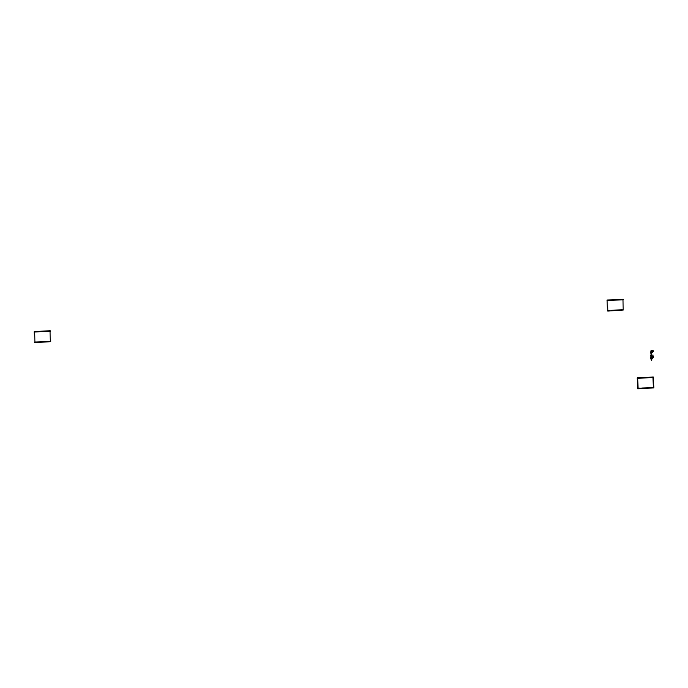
<?xml version="1.0" encoding="UTF-8"?>
<svg xmlns="http://www.w3.org/2000/svg" width="688" height="688" viewBox="0 0 688 688"><rect width="100%" height="100%" fill="white"/><g stroke="black" fill="none" stroke-linecap="round" stroke-linejoin="round"><path stroke-width="1.03" d="M651.717 352.643L652.241 352.247L651.527 352.755M651.717 352.652L651.123 352.617L652.301 352.445L652.172 351.121L653.265 351.413L652.172 351.121M652.413 357.631L651.742 358.534M651.536 352.763L652.25 352.222L651.467 352.6M651.777 358.672L652.525 358.259L652.456 357.519M34.4 331.762L50.181 331.005L34.4 331.762L34.804 342.323L50.551 341.463L50.147 330.894M607.237 300.278L623.018 299.521L607.237 300.278L607.642 310.847L623.388 309.978L622.984 299.409M609.706 310.615L607.642 310.847M611.804 310.494L622.305 309.918M651.063 350.949L653.256 351.181L651.063 350.949L651.269 354.217L651.295 352.609M651.579 352.944L651.536 351.654L652.258 351.645M652.293 351.706L651.536 351.671M652.301 352.411L651.493 352.127M651.605 358.732L651.476 359.987L650.848 355.335L652.938 355.214L653.471 357.192L651.674 357.33M650.848 355.335L651.373 357.072L653.471 357.192M652.422 357.244L651.631 357.149L651.923 358.414M652.499 357.476L651.631 357.158L651.785 358.723L651.106 358.775L651.235 357.511M651.656 357.932L652.422 357.941L651.708 358.439M652.508 358.181L651.699 357.906M637.449 378.022L653.23 377.273L653.6 387.722L637.853 388.591L637.449 378.022L637.853 388.591M637.484 378.133L653.23 377.273M637.819 388.479L639.917 388.359M642.024 388.247L652.516 387.671M651.063 357.519L651.459 358.758M651.278 358.766L651.648 359.979M653.6 387.722L653.196 377.153M50.551 341.463L34.804 342.323M653.153 350.828L653.265 351.413M651.166 351.293L651.269 354.217M651.373 357.072L651.476 359.987"/></g></svg>
